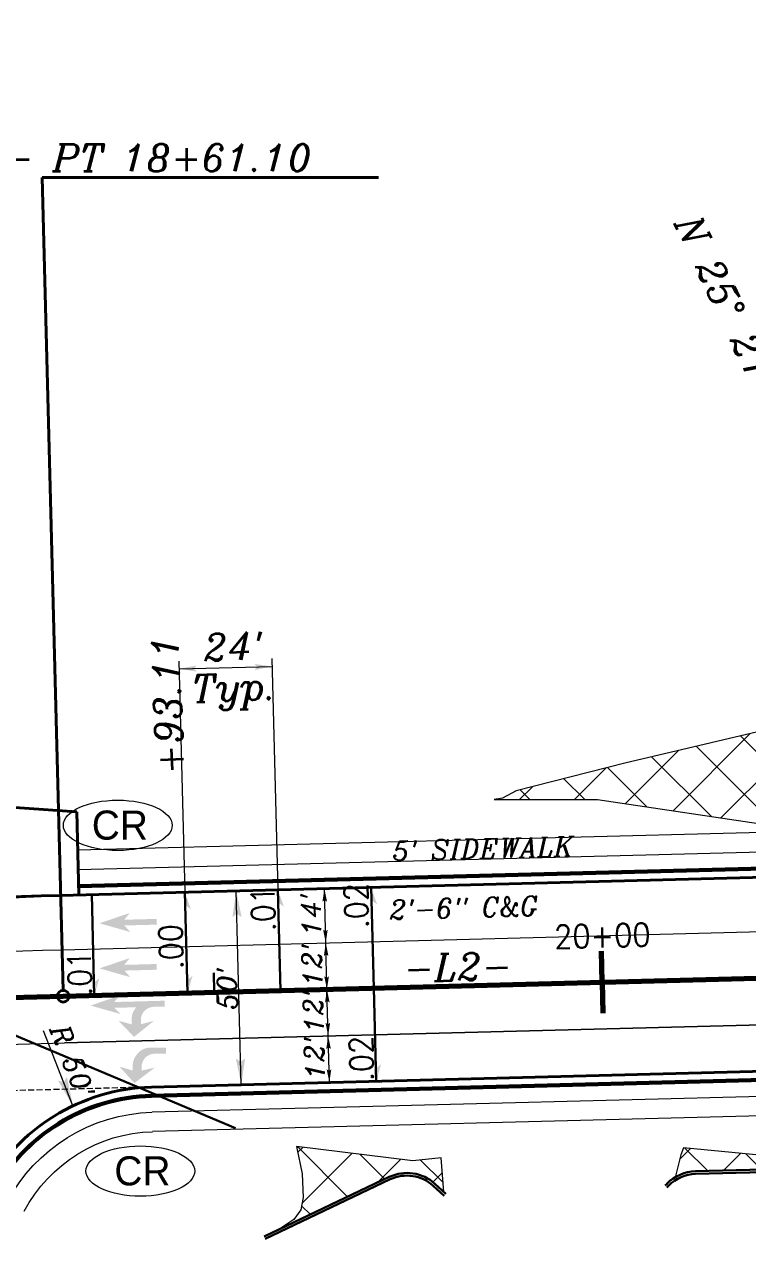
# Model space of a CAD drawing. Extents: x 2081963 to 2085386, y 738291 to 742228.
# Drawn here: x 2082883.4 to 2083069.8, y 741198.8 to 741511.8 of the extents above; entities that cross this region are included whole.
import ezdxf
from ezdxf.enums import TextEntityAlignment as Align

# ---------------------------------------------------------------- set-up
doc = ezdxf.new("R2010")
doc.units = 0
doc.header["$MEASUREMENT"] = 0
doc.linetypes.add('DGN Style 3', pattern=[2.155532, 1.539666, -0.615866])
for name, color, linetype, lineweight in [('MARK RIGHT TURN ARROW CELL', 7, 'Continuous', 0), ('MARK STRAIGHT LEFT TURN ARROW CELL', 7, 'Continuous', 0), ('Pattern 5', 6, 'Continuous', 30), ('Prop Conc 2ft 6in Curb and Gutter', 1, 'Continuous', 30), ('Prop Conc Curb 8in x 12in', 1, 'Continuous', 30), ('Prop Dimension', 7, 'Continuous', 13), ('Prop DSN Text', 7, 'Continuous', 30), ('Prop EOT', 3, 'Continuous', 40), ('Prop Horizontal Alignment', 2, 'Continuous', 70), ('Prop Horizontal Alignment Direction Label', 2, 'Continuous', 40), ('Prop Horizontal Alignment Station Label', 2, 'Continuous', 40), ('Prop Horizontal Alignment Tick Label', 2, 'Continuous', 40), ('Prop Horizontal Alignment Tick Large', 2, 'Continuous', 70), ('Prop Horizontal Alignment Tick Small', 2, 'Continuous', 30), ('Prop Lane Arrow CELL', 7, 'Continuous', 0), ('Prop Lane Lines', 9, 'Continuous', 13), ('Prop Rem of Exist Asph Pvmt', 9, 'Continuous', 13), ('Prop Superelevation  Arrow CELL', 9, 'Continuous', 30), ('Prop Superelevation Label', 9, 'Continuous', 30), ('Prop Terminator CELL', 7, 'Continuous', 0), ('Prop WCC CELL', 7, 'Continuous', 0)]:
    doc.layers.add(name, color=color, linetype=linetype, lineweight=lineweight)
doc.layers.add('Prop Conc 4in Sidewalk', color=51, linetype='Continuous', lineweight=13, true_color=0xffff91)
doc.styles.add('Style-ITALICS', font='ITALICS.shx')
doc.styles.add('Style-STANDARD', font='STANDARD.shx')
doc.styles.add('Style-WORKING', font='WORKING.shx')

# ---------------------------------------------------------------- blocks, each defined once
blk = doc.blocks.new('STRARR')
at = {"layer": 'Prop Lane Arrow CELL'}
blk.add_hatch(color=256, dxfattribs=at).paths.add_polyline_path([(-4, -1.25), (-3.25, -0.38), (-7.5, -0.38), (-7.5, 0.37), (-3.25, 0.37), (-4, 1.25), (0, 0)])
blk = doc.blocks.new('RARRO')
at = {"layer": 'MARK RIGHT TURN ARROW CELL', "linetype": 'Continuous', "lineweight": 13, "true_color": 0xdeffff, "extrusion": (0, 0, -1)}
blk.add_hatch(color=7, dxfattribs=at).paths.add_polyline_path([(-5.42, -3.04), (-8, -0.21), (-5.75, -0.87), (-5.75, -0.07), (-5.67, 0.51), (-5.55, 0.94), (-5.42, 1.25), (-5.19, 1.65), (-4.95, 1.94), (-4.73, 2.2), (-4.4, 2.48), (-4.15, 2.65), (-3.82, 2.83), (-3.42, 2.95), (-3.06, 3.02), (-2.58, 3.04), (0, 3.04), (0, 2.04), (-1.92, 2.04), (-2.45, 1.96), (-2.82, 1.82), (-3.2, 1.63), (-3.53, 1.36), (-3.72, 1.13), (-3.93, 0.78), (-4.05, 0.51), (-4.15, 0.17), (-4.17, -0.21), (-4.17, -0.88), (-1.92, -0.38)])
blk.add_hatch(color=7, dxfattribs=at).paths.add_polyline_path([(-5.42, -3.04), (-8, -0.21), (-5.75, -0.87), (-5.75, -0.07), (-5.67, 0.51), (-5.55, 0.94), (-5.42, 1.25), (-5.19, 1.65), (-4.95, 1.94), (-4.73, 2.2), (-4.4, 2.48), (-4.15, 2.65), (-3.82, 2.83), (-3.42, 2.95), (-3.06, 3.02), (-2.58, 3.04), (0, 3.04), (0, 2.04), (-1.92, 2.04), (-2.45, 1.96), (-2.82, 1.82), (-3.2, 1.63), (-3.53, 1.36), (-3.72, 1.13), (-3.93, 0.78), (-4.05, 0.51), (-4.15, 0.17), (-4.17, -0.21), (-4.17, -0.88), (-1.92, -0.38)])
blk = doc.blocks.new('Terminator')
at = {"color": 0, "linetype": 'ByBlock', "lineweight": -2}
blk.add_solid([(-8.999982, 1.549997), (0, 0), (-7.899984, 0), (-9.049982, -1.599997)], dxfattribs=at)
blk = doc.blocks.new('*U7')
at = {"layer": 'Prop Dimension', "color": 7, "linetype": 'Continuous', "lineweight": 13}
blk.add_line((2.39937, -11.114404), (-8.805814, 6.37007), dxfattribs=at)
at = {"layer": 'Prop Dimension', "color": 1, "linetype": 'Continuous', "lineweight": 13, "xscale": 0.828706, "yscale": -0.793651, "rotation": 302.65438}
blk.add_blockref('Terminator', (2.39937, -11.114404), dxfattribs=at)
at = {"layer": 'Prop Dimension', "color": 7, "linetype": 'Continuous', "lineweight": 13, "style": 'Style-ITALICS'}
blk.add_text("R 50'", height=5, rotation=302.65438, dxfattribs=at).set_placement((0.010146, 0.196637), align=Align.MIDDLE_CENTER)
blk = doc.blocks.new('SLARR')
at = {"layer": 'MARK STRAIGHT LEFT TURN ARROW CELL', "linetype": 'Continuous', "lineweight": 13, "true_color": 0xdeffff}
blk.add_hatch(color=7, dxfattribs=at).paths.add_polyline_path([(7.67, -4.12), (8.67, -3.04), (0, -3.04), (0, -2.04), (1.9, -2.05), (2.43, -1.97), (2.89, -1.81), (3.32, -1.55), (3.67, -1.22), (3.87, -0.88), (4.04, -0.54), (4.14, -0.16), (4.16, 0.23), (4.17, 0.88), (1.92, 0.38), (5.42, 3.04), (8, 0.21), (5.75, 0.88), (5.77, 0.05), (5.71, -0.41), (5.63, -0.78), (5.47, -1.23), (5.26, -1.58), (4.9, -2.04), (8.67, -2.04), (7.67, -0.96), (12.75, -2.54)])
blk.add_hatch(color=7, dxfattribs=at).paths.add_polyline_path([(7.67, -4.12), (8.67, -3.04), (0, -3.04), (0, -2.04), (1.9, -2.05), (2.43, -1.97), (2.89, -1.81), (3.32, -1.55), (3.67, -1.22), (3.87, -0.88), (4.04, -0.54), (4.14, -0.16), (4.16, 0.23), (4.17, 0.88), (1.92, 0.38), (5.42, 3.04), (8, 0.21), (5.75, 0.88), (5.77, 0.05), (5.71, -0.41), (5.63, -0.78), (5.47, -1.23), (5.26, -1.58), (4.9, -2.04), (8.67, -2.04), (7.67, -0.96), (12.75, -2.54)])
blk = doc.blocks.new('Terminator_6')
at = {"layer": 'Prop Terminator CELL', "color": 1, "linetype": 'Continuous', "lineweight": 0}
blk.add_solid([(-9, 1.55), (0, 0), (-7.9, 0), (-9.05, -1.6)], dxfattribs=at)
blk = doc.blocks.new('Terminator_7')
at = {"layer": 'Prop Terminator CELL', "color": 1, "linetype": 'Continuous', "lineweight": 0}
blk.add_solid([(-9, 1.55), (0, 0), (-7.9, 0), (-9.05, -1.6)], dxfattribs=at)
blk = doc.blocks.new('*U23')
at = {"layer": 'Prop Dimension'}
blk.add_line((-5.892473, 4.963964), (-1.148989, -6.058711), dxfattribs=at)
at = {"layer": 'Prop Terminator CELL', "color": 1, "linetype": 'Continuous', "lineweight": 0, "xscale": 0.375, "yscale": 0.375, "zscale": 0.375}
for name, p, rotation in [('Terminator_6', (-5.892473, 4.963964), 113.284087), ('Terminator_7', (-1.148989, -6.058711), 293.284087)]:
    blk.add_blockref(name, p, dxfattribs=dict(at, rotation=rotation))
at = {"layer": 'Prop Dimension', "style": 'Style-ITALICS'}
blk.add_text("12'", height=5, rotation=293.284085, dxfattribs=at).set_placement((0.007646, 0.538479), align=Align.MIDDLE_CENTER)
blk = doc.blocks.new('TERM')
at = {"layer": 'Prop Dimension', "color": 1, "extrusion": (0, 0, -1)}
blk.add_solid([(0.013749, 0.002253), (0, 0), (0.011997, -0.000001), (0.013748, -0.0025)], dxfattribs=at)
blk = doc.blocks.new('Terminator_65')
at = {"layer": 'Prop Terminator CELL', "color": 1, "linetype": 'Continuous', "lineweight": 0}
blk.add_solid([(-9, 1.55), (0, 0), (-7.9, 0), (-9.05, -1.6)], dxfattribs=at)
blk = doc.blocks.new('Terminator_66')
at = {"layer": 'Prop Terminator CELL', "color": 1, "linetype": 'Continuous', "lineweight": 0}
blk.add_solid([(-9, 1.55), (0, 0), (-7.9, 0), (-9.05, -1.6)], dxfattribs=at)
blk = doc.blocks.new('*U158')
at = {"layer": 'Prop Dimension'}
blk.add_line((3.860174, -6.997705), (3.497525, 6.997597), dxfattribs=at)
at = {"layer": 'Prop Terminator CELL', "color": 1, "linetype": 'Continuous', "lineweight": 0, "xscale": 0.375, "yscale": 0.375, "zscale": 0.375}
for name, p, rotation in [('Terminator_66', (3.497525, 6.997597), 91.484329), ('Terminator_65', (3.860174, -6.997705), 271.484329)]:
    blk.add_blockref(name, p, dxfattribs=dict(at, rotation=rotation))
at = {"layer": 'Prop Dimension', "style": 'Style-ITALICS'}
blk.add_text("14'", height=5, rotation=91.484327, dxfattribs=at).set_placement((-0.000964, 0.321887), align=Align.MIDDLE_CENTER)
blk = doc.blocks.new('Terminator_69')
at = {"layer": 'Prop Terminator CELL', "color": 1, "linetype": 'Continuous', "lineweight": 0}
blk.add_solid([(-9, 1.55), (0, 0), (-7.9, 0), (-9.05, -1.6)], dxfattribs=at)
blk = doc.blocks.new('Terminator_70')
at = {"layer": 'Prop Terminator CELL', "color": 1, "linetype": 'Continuous', "lineweight": 0}
blk.add_solid([(-9, 1.55), (0, 0), (-7.9, 0), (-9.05, -1.6)], dxfattribs=at)
blk = doc.blocks.new('*U164')
at = {"layer": 'Prop Dimension'}
blk.add_line((3.677909, -24.991613), (2.382732, 24.991609), dxfattribs=at)
at = {"layer": 'Prop Terminator CELL', "color": 1, "linetype": 'Continuous', "lineweight": 0, "xscale": 0.75, "yscale": 0.75, "zscale": 0.75}
for name, p, rotation in [('Terminator_69', (2.382732, 24.991609), 91.484329), ('Terminator_70', (3.677909, -24.991613), 271.484329)]:
    blk.add_blockref(name, p, dxfattribs=dict(at, rotation=rotation))
at = {"layer": 'Prop Dimension', "style": 'Style-ITALICS'}
blk.add_text("50'", height=5, rotation=91.484327, dxfattribs=at).set_placement((-0.00042, -0.224577), align=Align.MIDDLE_CENTER)
blk = doc.blocks.new('*U185')
at = {"layer": 'Prop WCC CELL', "color": 2, "linetype": 'Continuous', "lineweight": 13}
blk.add_ellipse((-0.000052, -0.056373), major_axis=(14.017505, 0), ratio=0.462466638, dxfattribs=at)
at = {"layer": 'Prop WCC CELL', "color": 2, "linetype": 'Continuous', "lineweight": 13, "style": 'Style-WORKING', "width": 0.9985}
blk.add_text('CR', height=7.5, rotation=0.000001, dxfattribs=at).set_placement((0.535382, -0.000123), align=Align.MIDDLE_CENTER)
blk = doc.blocks.new('SUPRT_19')
at = {"layer": 'Prop Superelevation  Arrow CELL'}
blk.add_solid([(0, 0), (-2.140677, -0.691958), (-1.609401, -0.000042)], dxfattribs=at)
blk = doc.blocks.new('SUPLT_19')
at = {"layer": 'Prop Superelevation  Arrow CELL', "extrusion": (0, 0, -1), "xscale": 1.249992, "yscale": 1.249992, "zscale": 1.249992, "rotation": 179.998534}
blk.add_blockref('SUPRT_19', (0, 0), dxfattribs=at)
blk = doc.blocks.new('*U235')
at = {"layer": 'Prop Superelevation  Arrow CELL'}
blk.add_line((4.475368, -12.995612), (3.801876, 12.995663), dxfattribs=at)
at = {"layer": 'Prop Superelevation  Arrow CELL', "extrusion": (0, 0, -1), "xscale": 1.64042, "yscale": 1.64042, "zscale": 1.64042, "rotation": 88.539328}
blk.add_blockref('SUPLT_19', (-3.801876, 12.995663), dxfattribs=at)
at = {"layer": 'Prop Superelevation Label', "style": 'Style-STANDARD'}
blk.add_text('.02', height=6, rotation=91.484329, dxfattribs=at).set_placement((2.976822, 8.335001), align=Align.CENTER)
blk = doc.blocks.new('SUPRT_20')
at = {"layer": 'Prop Superelevation  Arrow CELL'}
blk.add_solid([(0, 0), (-2.140677, -0.691958), (-1.609401, -0.000042)], dxfattribs=at)
blk = doc.blocks.new('SUPLT_20')
at = {"layer": 'Prop Superelevation  Arrow CELL', "extrusion": (0, 0, -1), "xscale": 1.249992, "yscale": 1.249992, "zscale": 1.249992, "rotation": 179.998534}
blk.add_blockref('SUPRT_20', (0, 0), dxfattribs=at)
blk = doc.blocks.new('*U238')
at = {"layer": 'Prop Superelevation  Arrow CELL'}
blk.add_line((3.798532, -11.994958), (3.099301, 11.994853), dxfattribs=at)
at = {"layer": 'Prop Superelevation  Arrow CELL', "xscale": 1.64042, "yscale": 1.64042, "zscale": 1.64042, "rotation": 271.693182}
blk.add_blockref('SUPLT_20', (3.798532, -11.994958), dxfattribs=at)
at = {"layer": 'Prop Superelevation Label', "style": 'Style-STANDARD'}
blk.add_text('.02', height=6, rotation=91.669526, dxfattribs=at).set_placement((2.973759, -6.060765), align=Align.CENTER)
blk = doc.blocks.new('SUPRT_34')
at = {"layer": 'Prop Superelevation  Arrow CELL'}
blk.add_solid([(0, 0), (-2.140677, -0.691958), (-1.609401, -0.000042)], dxfattribs=at)
blk = doc.blocks.new('SUPLT_34')
at = {"layer": 'Prop Superelevation  Arrow CELL', "extrusion": (0, 0, -1), "xscale": 1.249992, "yscale": 1.249992, "zscale": 1.249992, "rotation": 179.998534}
blk.add_blockref('SUPRT_34', (0, 0), dxfattribs=at)
blk = doc.blocks.new('*U280')
at = {"layer": 'Prop Superelevation  Arrow CELL'}
blk.add_line((3.106664, 12.995601), (3.780156, -12.995675), dxfattribs=at)
at = {"layer": 'Prop Superelevation  Arrow CELL', "xscale": 1.64042, "yscale": 1.64042, "zscale": 1.64042, "rotation": 271.484347}
blk.add_blockref('SUPLT_34', (3.780156, -12.995675), dxfattribs=at)
at = {"layer": 'Prop Superelevation Label', "style": 'Style-STANDARD'}
blk.add_text('.01', height=6, rotation=91.460691, dxfattribs=at).set_placement((2.981014, -7.215242), align=Align.CENTER)
blk = doc.blocks.new('SUPRT_35')
at = {"layer": 'Prop Superelevation  Arrow CELL'}
blk.add_solid([(0, 0), (-2.140677, -0.691958), (-1.609401, -0.000042)], dxfattribs=at)
blk = doc.blocks.new('SUPLT_35')
at = {"layer": 'Prop Superelevation  Arrow CELL', "extrusion": (0, 0, -1), "xscale": 1.249992, "yscale": 1.249992, "zscale": 1.249992, "rotation": 179.998534}
blk.add_blockref('SUPRT_35', (0, 0), dxfattribs=at)
blk = doc.blocks.new('*U283')
at = {"layer": 'Prop Superelevation  Arrow CELL'}
blk.add_line((3.801601, 12.995688), (4.475093, -12.995588), dxfattribs=at)
at = {"layer": 'Prop Superelevation  Arrow CELL', "extrusion": (0, 0, -1), "xscale": 1.64042, "yscale": 1.64042, "zscale": 1.64042, "rotation": 88.539328}
blk.add_blockref('SUPLT_35', (-3.801601, 12.995688), dxfattribs=at)
at = {"layer": 'Prop Superelevation Label', "style": 'Style-STANDARD'}
blk.add_text('.01', height=6, rotation=91.484329, dxfattribs=at).set_placement((2.980608, 8.1783), align=Align.CENTER)
blk = doc.blocks.new('SUPRT_54')
at = {"layer": 'Prop Superelevation  Arrow CELL'}
blk.add_solid([(0, 0), (-2.140677, -0.691958), (-1.609401, -0.000042)], dxfattribs=at)
blk = doc.blocks.new('SUPLT_54')
at = {"layer": 'Prop Superelevation  Arrow CELL', "extrusion": (0, 0, -1), "xscale": 1.249992, "yscale": 1.249992, "zscale": 1.249992, "rotation": 179.998534}
blk.add_blockref('SUPRT_54', (0, 0), dxfattribs=at)
blk = doc.blocks.new('SUPRT_55')
at = {"layer": 'Prop Superelevation  Arrow CELL'}
blk.add_solid([(0, 0), (-2.140677, -0.691958), (-1.609401, -0.000042)], dxfattribs=at)
blk = doc.blocks.new('SUPLT_55')
at = {"layer": 'Prop Superelevation  Arrow CELL', "extrusion": (0, 0, -1), "xscale": 1.249992, "yscale": 1.249992, "zscale": 1.249992, "rotation": 179.998534}
blk.add_blockref('SUPRT_55', (0, 0), dxfattribs=at)
blk = doc.blocks.new('*U338')
at = {"layer": 'Prop Superelevation  Arrow CELL'}
blk.add_line((4.239599, -12.995731), (3.566108, 12.995544), dxfattribs=at)
at = {"layer": 'Prop Superelevation  Arrow CELL', "extrusion": (0, 0, -1), "xscale": 1.64042, "yscale": 1.64042, "zscale": 1.64042, "rotation": 88.539328}
blk.add_blockref('SUPLT_54', (-3.566108, 12.995544), dxfattribs=at)
at = {"layer": 'Prop Superelevation  Arrow CELL', "xscale": 1.64042, "yscale": 1.64042, "zscale": 1.64042, "rotation": 271.507985}
blk.add_blockref('SUPLT_55', (4.239599, -12.995731), dxfattribs=at)
at = {"layer": 'Prop Superelevation Label', "style": 'Style-STANDARD'}
blk.add_text('.00', height=6, rotation=91.484329, dxfattribs=at).set_placement((2.982866, -0.997097), align=Align.CENTER)

msp = doc.modelspace()

# ---------------------------------------------------------------- hatches: boundary and pattern name
at = {"layer": 'Prop Rem of Exist Asph Pvmt'}
h = msp.add_hatch(dxfattribs=at)
h.set_pattern_fill('CROSSHATCH', style=0, pattern_type=2)
h.set_pattern_definition([(45, (2083111.345, 741383.98), (-7.07107, 7.07107), []), (315, (2083111.345, 741383.98), (7.07107, 7.07107), [])])
h.paths.add_polyline_path([(2083348.36, 741465.47), (2083306.45, 741436.6), (2083264.41, 741410.86), (2083218.07, 741386.58), (2083176.53, 741367.22), (2083131.69, 741348.73), (2083082.62, 741331.82), (2083038.12, 741321.37), (2083010.13, 741314.18), (2083006.6, 741312.35), (2083004.49, 741311.94), (2083031.1, 741311.96), (2083077.27, 741305.12), (2083085.93, 741306.7), (2083091.88, 741306.93), (2083098.97, 741306.58), (2083141.93, 741320.92), (2083186.01, 741338.8), (2083231.81, 741360.26), (2083273.99, 741382.61), (2083315.7, 741407.84), (2083356.39, 741434.83), (2083366.91, 741442.63, -0.188284), (2083392.29, 741499.01), (2083383.8, 741502.34), (2083381.76, 741505.6), (2083381.81, 741511.83), (2083365.64, 741498.54), (2083365.62, 741493.87), (2083356.43, 741471.6)])
h = msp.add_hatch(dxfattribs=at)
h.set_pattern_fill('CROSSHATCH', style=0, pattern_type=2)
h.set_pattern_definition([(45, (2082982.876, 741207.533), (-7.071, 7.071), []), (315, (2082982.876, 741207.533), (7.071, 7.071), [])])
h.paths.add_polyline_path([(2082977.44, 741214.67, -0.305287), (2082989.23, 741212.9), (2082991.51, 741210.81), (2082991.13, 741216.29), (2082990.86, 741219.59), (2082983.49, 741218.81), (2082953.52, 741222.53), (2082955, 741215.52), (2082955.31, 741209.42), (2082954.66, 741206.18), (2082952.83, 741203.68), (2082949.24, 741201.27)])
h = msp.add_hatch(dxfattribs=at)
h.set_pattern_fill('CROSSHATCH', style=0, pattern_type=2)
h.set_pattern_definition([(45, (2083068.561, 741207.192), (-7.071, 7.071), []), (315, (2083068.561, 741207.192), (7.071, 7.071), [])])
h.paths.add_polyline_path([(2083050.83, 741214.42, -0.13832), (2083056.36, 741216.14), (2083099.09, 741217.24), (2083090.64, 741219.39), (2083089.72, 741220.31), (2083083.52, 741219.23), (2083053.3, 741222.17), (2083052.58, 741220.38), (2083051.18, 741214.9)])

# ---------------------------------------------------------------- linework, layer by layer
at = {"layer": 'Pattern 5'}
msp.add_line((2082802.7, 741284.09), (2082937.84, 741227.26), dxfattribs=at)
at = {"layer": 'Prop Conc 2ft 6in Curb and Gutter'}
for p, q in [((2083094.03, 741294.97), (2082897.42, 741289.88)), ((2083094.04, 741294.47), (2082897.44, 741289.38)), ((2082897.49, 741287.38), (2082897.42, 741289.88)), ((2083128.17, 741241.34), (2082916.21, 741235.85)), ((2083128.18, 741240.84), (2082916.22, 741235.35))]:
    msp.add_line(p, q, dxfattribs=at)
at = {"layer": 'Prop Conc 2ft 6in Curb and Gutter', "extrusion": (0, 0, -1)}
for radius in [48, 47.5]:
    msp.add_arc((-2082917.45, 741187.86), radius, 27.8845, 88.5157, dxfattribs=at)
at = {"layer": 'Prop Conc 4in Sidewalk', "color": 7, "linetype": 'Continuous'}
for p, q in [((2083096.29, 741304.03), (2082897.19, 741298.88)), ((2082897.19, 741298.88), (2082897.32, 741293.88)), ((2083096.42, 741299.04), (2082897.32, 741293.88)), ((2083130.78, 741236.91), (2082916.33, 741231.35)), ((2083130.91, 741231.91), (2082916.46, 741226.35))]:
    msp.add_line(p, q, dxfattribs=at)
at = {"layer": 'Prop Conc 4in Sidewalk', "color": 7, "linetype": 'Continuous', "extrusion": (0, 0, -1)}
for radius in [43.5, 38.5]:
    msp.add_arc((-2082917.45, 741187.86), radius, 27.8845, 88.5157, dxfattribs=at)
at = {"layer": 'Prop Conc Curb 8in x 12in'}
for p, q in [((2083121.28, 741217.82), (2083056.36, 741216.14)), ((2083121.29, 741217.15), (2083056.38, 741215.47)), ((2082945.21, 741199.36), (2082977.44, 741214.67)), ((2082945.5, 741198.75), (2082977.73, 741214.07)), ((2082992.02, 741210.34), (2082989.23, 741212.9)), ((2083048.53, 741212.45), (2083049.02, 741212.94)), ((2083049.01, 741211.98), (2083049.49, 741212.48)), ((2082991.57, 741209.84), (2082988.78, 741212.41))]:
    msp.add_line(p, q, dxfattribs=at)
for radius in [10.67, 10]:
    msp.add_arc((2082982.02, 741205.03), radius, 47.5042, 115.4113, dxfattribs=at)
at = {"layer": 'Prop Conc Curb 8in x 12in', "extrusion": (0, 0, -1)}
for radius in [10.67, 10]:
    msp.add_arc((-2083056.63, 741205.47), radius, 44.442, 88.5157, dxfattribs=at)
at = {"layer": 'Prop Dimension'}
for p, q in [((2082923.24, 741347.67), (2082924.79, 741288.09)), ((2082947.23, 741348.29), (2082948.78, 741288.71)), ((2082923.29, 741345.67), (2082947.28, 741346.29))]:
    msp.add_line(p, q, dxfattribs=at)
at = {"layer": 'Prop EOT'}
for p, q in [((2082880.99, 741309.88), (2082896.93, 741308.82)), ((2082897.49, 741287.38), (2082896.93, 741308.82)), ((2083580.69, 741305.08), (2082892.79, 741287.26)), ((2083194.29, 741245.05), (2082916.16, 741237.85))]:
    msp.add_line(p, q, dxfattribs=at)
at = {"layer": 'Prop EOT', "extrusion": (0, 0, -1)}
for centre, radius, start, end in [((-2083021.69, 736312.93), 4976, 86.65096, 88.51567), ((-2082917.45, 741187.86), 50, 27.8845, 88.5157)]:
    msp.add_arc(centre, radius, start, end, dxfattribs=at)
at = {"layer": 'Prop Horizontal Alignment'}
msp.add_line((2082893.46, 741261.27), (2084043.39, 741291.06), dxfattribs=at)
at = {"layer": 'Prop Horizontal Alignment', "extrusion": (0, 0, -1)}
msp.add_arc((-2083021.69, 736312.93), 4950, 83.48815, 88.51567, dxfattribs=at)
at = {"layer": 'Prop Horizontal Alignment Station Label', "color": 2, "linetype": 'Continuous', "lineweight": 40}
for q in [(2082974.69, 741472.34), (2082893.42, 741262.77)]:
    msp.add_line((2082887.99, 741472.34), q, dxfattribs=at)
msp.add_circle((2082893.46, 741261.27), 1.5, dxfattribs=at)
at = {"layer": 'Prop Horizontal Alignment Tick Large', "color": 2, "linetype": 'Continuous', "lineweight": 70}
for q in [(2083032.11, 741272.86), (2083032.52, 741256.87)]:
    msp.add_line((2083032.32, 741264.86), q, dxfattribs=at)
at = {"layer": 'Prop Horizontal Alignment Tick Small', "color": 2, "linetype": 'Continuous', "lineweight": 30}
msp.add_line((2082932.35, 741262.27), (2082932.22, 741267.27), dxfattribs=at)
at = {"layer": 'Prop Lane Lines'}
for p, q in [((2083580.69, 741305.08), (2082897.49, 741287.38)), ((2082893.15, 741273.26), (2083931.7, 741300.17)), ((2082893.46, 741261.27), (2083887.26, 741287.02)), ((2082893.77, 741249.27), (2083887.58, 741275.02)), ((2083193.98, 741257.05), (2082893.77, 741249.27)), ((2083194.29, 741245.05), (2082916.16, 741237.85))]:
    msp.add_line(p, q, dxfattribs=at)
at = {"layer": 'Prop Lane Lines', "linetype": 'DGN Style 3'}
msp.add_line((2082916.16, 741237.85), (2082876.7, 741236.82), dxfattribs=at)
at = {"layer": 'Prop Lane Lines', "extrusion": (0, 0, -1)}
for centre, radius, start, end in [((-2083021.69, 736312.93), 4976, 86.65096, 88.51567), ((-2083021.69, 736312.93), 4962, 86.65096, 88.51567), ((-2083021.69, 736312.93), 4950, 86.65096, 88.51567), ((-2083021.69, 736312.93), 4938, 87.39938, 88.51567), ((-2082917.45, 741187.86), 50, 27.8845, 88.5157)]:
    msp.add_arc(centre, radius, start, end, dxfattribs=at)
at = {"layer": 'Prop Lane Lines'}
msp.add_open_spline([(2082897.49, 741287.38), (2082897.26, 741287.37), (2082897.03, 741287.36), (2082896.81, 741287.35), (2082896.58, 741287.34), (2082896.35, 741287.33), (2082896.13, 741287.32), (2082895.9, 741287.31), (2082895.67, 741287.3), (2082895.45, 741287.29), (2082895.22, 741287.28), (2082894.99, 741287.26), (2082894.77, 741287.25), (2082894.54, 741287.24), (2082894.31, 741287.23), (2082894.09, 741287.22), (2082893.86, 741287.21), (2082893.63, 741287.2), (2082893.4, 741287.19), (2082893.18, 741287.18), (2082892.95, 741287.17), (2082892.72, 741287.16), (2082892.5, 741287.15), (2082892.27, 741287.14), (2082892.04, 741287.13), (2082891.81, 741287.12), (2082891.58, 741287.11), (2082891.36, 741287.1), (2082891.13, 741287.09), (2082890.9, 741287.08), (2082890.67, 741287.07), (2082890.44, 741287.06), (2082890.22, 741287.05), (2082889.99, 741287.04), (2082889.76, 741287.02), (2082889.53, 741287.01), (2082889.3, 741287), (2082889.08, 741286.99), (2082888.85, 741286.98), (2082888.62, 741286.97), (2082888.39, 741286.96), (2082888.16, 741286.95), (2082887.94, 741286.94), (2082887.71, 741286.93), (2082887.48, 741286.92), (2082887.25, 741286.91), (2082887.02, 741286.9), (2082886.8, 741286.89), (2082886.57, 741286.88), (2082886.34, 741286.87), (2082886.11, 741286.85), (2082885.88, 741286.84), (2082885.66, 741286.83), (2082885.43, 741286.82), (2082885.2, 741286.81), (2082884.97, 741286.8), (2082884.74, 741286.79), (2082884.52, 741286.78), (2082884.29, 741286.77), (2082884.06, 741286.76), (2082883.83, 741286.75), (2082883.6, 741286.74), (2082883.38, 741286.73), (2082883.15, 741286.71), (2082882.92, 741286.7), (2082882.69, 741286.69), (2082882.46, 741286.68), (2082882.24, 741286.67), (2082882.01, 741286.66), (2082881.78, 741286.65), (2082881.55, 741286.64), (2082881.32, 741286.63), (2082881.1, 741286.62), (2082880.87, 741286.61), (2082880.64, 741286.59), (2082880.41, 741286.58), (2082880.18, 741286.57), (2082879.96, 741286.56), (2082879.73, 741286.55), (2082879.5, 741286.54), (2082879.27, 741286.53), (2082879.04, 741286.52), (2082878.82, 741286.51), (2082878.59, 741286.5), (2082878.36, 741286.48), (2082878.13, 741286.47), (2082877.9, 741286.46), (2082877.68, 741286.45), (2082877.45, 741286.44), (2082877.22, 741286.43), (2082876.99, 741286.42), (2082876.76, 741286.41), (2082876.54, 741286.4), (2082876.31, 741286.38), (2082876.08, 741286.37), (2082875.85, 741286.36), (2082875.62, 741286.35), (2082875.4, 741286.34), (2082875.17, 741286.33), (2082874.94, 741286.32), (2082874.71, 741286.31), (2082874.48, 741286.29), (2082874.26, 741286.28), (2082874.03, 741286.27), (2082873.8, 741286.26), (2082873.57, 741286.25), (2082873.34, 741286.24), (2082873.12, 741286.23), (2082872.89, 741286.22), (2082872.66, 741286.2), (2082872.43, 741286.19), (2082872.2, 741286.18), (2082871.98, 741286.17), (2082871.75, 741286.16), (2082871.52, 741286.15), (2082871.29, 741286.14), (2082871.06, 741286.12), (2082870.84, 741286.11), (2082870.61, 741286.1), (2082870.38, 741286.09), (2082870.15, 741286.08), (2082869.93, 741286.07), (2082869.7, 741286.06), (2082869.47, 741286.04), (2082869.24, 741286.03), (2082869.01, 741286.02), (2082868.79, 741286.01), (2082868.56, 741286), (2082868.33, 741285.99), (2082868.1, 741285.97), (2082867.87, 741285.96), (2082867.65, 741285.95), (2082867.42, 741285.94), (2082867.19, 741285.93), (2082866.96, 741285.92), (2082866.73, 741285.91), (2082866.51, 741285.89), (2082866.28, 741285.88), (2082866.05, 741285.87), (2082865.82, 741285.86), (2082865.59, 741285.85), (2082865.37, 741285.84), (2082865.14, 741285.82), (2082864.91, 741285.81), (2082864.68, 741285.8), (2082864.45, 741285.79), (2082864.23, 741285.78), (2082864, 741285.77), (2082863.77, 741285.75), (2082863.54, 741285.74), (2082863.31, 741285.73), (2082863.09, 741285.72), (2082862.86, 741285.71), (2082862.63, 741285.69), (2082862.4, 741285.68), (2082862.18, 741285.67), (2082861.95, 741285.66), (2082861.72, 741285.65), (2082861.49, 741285.64), (2082861.26, 741285.62), (2082861.04, 741285.61), (2082860.81, 741285.6), (2082860.58, 741285.59), (2082860.35, 741285.58), (2082860.12, 741285.56), (2082859.9, 741285.55), (2082859.67, 741285.54), (2082859.44, 741285.53), (2082859.21, 741285.52), (2082858.98, 741285.5), (2082858.76, 741285.49), (2082858.53, 741285.48), (2082858.3, 741285.47), (2082858.07, 741285.46), (2082857.84, 741285.44), (2082857.62, 741285.43), (2082857.39, 741285.42), (2082857.16, 741285.41), (2082856.93, 741285.4), (2082856.71, 741285.38), (2082856.48, 741285.37), (2082856.25, 741285.36), (2082856.02, 741285.35), (2082855.79, 741285.34), (2082855.57, 741285.32), (2082855.34, 741285.31), (2082855.11, 741285.3), (2082854.88, 741285.29), (2082854.65, 741285.28), (2082854.43, 741285.26), (2082854.2, 741285.25), (2082853.97, 741285.24), (2082853.74, 741285.23), (2082853.51, 741285.21), (2082853.29, 741285.2), (2082853.06, 741285.19), (2082852.83, 741285.18), (2082852.6, 741285.17), (2082852.38, 741285.15), (2082852.15, 741285.14), (2082851.92, 741285.13), (2082851.69, 741285.12), (2082851.46, 741285.1), (2082851.24, 741285.09), (2082851.01, 741285.08), (2082850.78, 741285.07), (2082850.55, 741285.05), (2082850.32, 741285.04), (2082850.1, 741285.03), (2082849.87, 741285.02), (2082849.64, 741285.01), (2082849.41, 741284.99), (2082849.18, 741284.98), (2082848.96, 741284.97), (2082848.73, 741284.96), (2082848.5, 741284.94), (2082848.27, 741284.93), (2082848.05, 741284.92), (2082847.82, 741284.91), (2082847.59, 741284.89), (2082847.36, 741284.88), (2082847.13, 741284.87), (2082846.91, 741284.86), (2082846.68, 741284.84), (2082846.45, 741284.83), (2082846.22, 741284.82), (2082845.99, 741284.81), (2082845.77, 741284.79), (2082845.54, 741284.78), (2082845.31, 741284.77), (2082845.08, 741284.76), (2082844.86, 741284.74), (2082844.63, 741284.73), (2082844.4, 741284.72), (2082844.17, 741284.7), (2082843.94, 741284.69), (2082843.72, 741284.68), (2082843.49, 741284.67), (2082843.26, 741284.65), (2082843.03, 741284.64), (2082842.8, 741284.63), (2082842.58, 741284.62), (2082842.35, 741284.6), (2082842.12, 741284.59), (2082841.89, 741284.58), (2082841.67, 741284.57), (2082841.44, 741284.55), (2082841.21, 741284.54), (2082840.98, 741284.53), (2082840.75, 741284.51), (2082840.53, 741284.5), (2082840.3, 741284.49), (2082840.07, 741284.48), (2082839.84, 741284.46), (2082839.61, 741284.45), (2082839.39, 741284.44), (2082839.16, 741284.42), (2082838.93, 741284.41), (2082838.7, 741284.4), (2082838.48, 741284.39), (2082838.25, 741284.37), (2082838.02, 741284.36), (2082837.79, 741284.35), (2082837.56, 741284.33), (2082837.34, 741284.32), (2082837.11, 741284.31), (2082836.88, 741284.3), (2082836.65, 741284.28), (2082836.42, 741284.27), (2082836.2, 741284.26), (2082835.97, 741284.24), (2082835.74, 741284.23), (2082835.51, 741284.22), (2082835.29, 741284.2), (2082835.06, 741284.19), (2082834.83, 741284.18), (2082834.6, 741284.16), (2082834.37, 741284.15), (2082834.15, 741284.14), (2082833.92, 741284.13), (2082833.69, 741284.11), (2082833.46, 741284.1), (2082833.23, 741284.09), (2082833.01, 741284.07), (2082832.78, 741284.06), (2082832.55, 741284.05), (2082832.32, 741284.03), (2082832.1, 741284.02), (2082831.87, 741284.01), (2082831.64, 741283.99), (2082831.41, 741283.98), (2082831.18, 741283.97), (2082830.96, 741283.95), (2082830.73, 741283.94), (2082830.5, 741283.93), (2082830.27, 741283.91), (2082830.05, 741283.9), (2082829.82, 741283.89), (2082829.59, 741283.87), (2082829.36, 741283.86), (2082829.13, 741283.85), (2082828.91, 741283.83), (2082828.68, 741283.82), (2082828.45, 741283.81), (2082828.22, 741283.79), (2082828, 741283.78), (2082827.77, 741283.77), (2082827.54, 741283.75), (2082827.31, 741283.74), (2082827.08, 741283.73), (2082826.86, 741283.71), (2082826.63, 741283.7), (2082826.4, 741283.69), (2082826.17, 741283.67), (2082825.94, 741283.66), (2082825.72, 741283.65), (2082825.49, 741283.63), (2082825.26, 741283.62), (2082825.03, 741283.61), (2082824.81, 741283.59), (2082824.58, 741283.58), (2082824.35, 741283.57), (2082824.12, 741283.55), (2082823.89, 741283.54), (2082823.67, 741283.52), (2082823.44, 741283.51), (2082823.21, 741283.5), (2082822.98, 741283.48), (2082822.76, 741283.47), (2082822.53, 741283.46), (2082822.3, 741283.44), (2082822.07, 741283.43), (2082821.84, 741283.42), (2082821.62, 741283.4), (2082821.39, 741283.39), (2082821.16, 741283.37), (2082820.93, 741283.36), (2082820.71, 741283.35), (2082820.48, 741283.33), (2082820.25, 741283.32), (2082820.02, 741283.31), (2082819.79, 741283.29), (2082819.57, 741283.28), (2082819.34, 741283.26), (2082819.11, 741283.25), (2082818.88, 741283.24), (2082818.66, 741283.22), (2082818.43, 741283.21), (2082818.2, 741283.2), (2082817.97, 741283.18), (2082817.74, 741283.17), (2082817.52, 741283.15), (2082817.29, 741283.14), (2082817.06, 741283.13), (2082816.83, 741283.11), (2082816.61, 741283.1), (2082816.38, 741283.08), (2082816.15, 741283.07), (2082815.92, 741283.06), (2082815.69, 741283.04), (2082815.47, 741283.03), (2082815.24, 741283.02), (2082815.01, 741283), (2082814.78, 741282.99), (2082814.56, 741282.97), (2082814.33, 741282.96), (2082814.1, 741282.95), (2082813.87, 741282.93), (2082813.64, 741282.92), (2082813.42, 741282.9), (2082813.19, 741282.89), (2082812.96, 741282.87), (2082812.73, 741282.86), (2082812.51, 741282.85), (2082812.28, 741282.83), (2082812.05, 741282.82), (2082811.82, 741282.8), (2082811.6, 741282.79), (2082811.37, 741282.78), (2082811.14, 741282.76), (2082810.91, 741282.75), (2082810.68, 741282.73), (2082810.46, 741282.72), (2082810.23, 741282.71), (2082810, 741282.69), (2082809.77, 741282.68), (2082809.55, 741282.66), (2082809.32, 741282.65), (2082809.09, 741282.63), (2082808.86, 741282.62), (2082808.63, 741282.61), (2082808.41, 741282.59), (2082808.18, 741282.58), (2082807.95, 741282.56), (2082807.72, 741282.55), (2082807.5, 741282.53), (2082807.27, 741282.52), (2082807.04, 741282.51), (2082806.81, 741282.49), (2082806.58, 741282.48), (2082806.36, 741282.46), (2082806.13, 741282.45), (2082805.9, 741282.43), (2082805.67, 741282.42), (2082805.45, 741282.4), (2082805.22, 741282.39), (2082804.99, 741282.38), (2082804.76, 741282.36), (2082804.54, 741282.35), (2082804.31, 741282.33), (2082804.08, 741282.32), (2082803.85, 741282.3), (2082803.62, 741282.29), (2082803.4, 741282.27), (2082803.17, 741282.26), (2082802.94, 741282.25), (2082802.71, 741282.23), (2082802.49, 741282.22), (2082802.26, 741282.2), (2082802.03, 741282.19), (2082801.8, 741282.17), (2082801.58, 741282.16), (2082801.35, 741282.14), (2082801.12, 741282.13), (2082800.89, 741282.11), (2082800.66, 741282.1), (2082800.44, 741282.09), (2082800.21, 741282.07), (2082799.98, 741282.06), (2082799.75, 741282.04), (2082799.53, 741282.03), (2082799.3, 741282.01), (2082799.07, 741282), (2082798.84, 741281.98), (2082798.61, 741281.97), (2082798.39, 741281.95), (2082798.16, 741281.94), (2082797.93, 741281.92), (2082797.7, 741281.91), (2082797.25, 741281.88), (2082796.79, 741281.85), (2082796.34, 741281.82)], degree=3, knots=[0, 0, 0, 0, 0.006725, 0.006725, 0.006725, 0.013451, 0.013451, 0.013451, 0.020176, 0.020176, 0.020176, 0.026902, 0.026902, 0.026902, 0.033627, 0.033627, 0.033627, 0.040352, 0.040352, 0.040352, 0.047081, 0.047081, 0.047081, 0.053842, 0.053842, 0.053842, 0.060603, 0.060603, 0.060603, 0.067363, 0.067363, 0.067363, 0.074124, 0.074124, 0.074124, 0.080884, 0.080884, 0.080884, 0.087645, 0.087645, 0.087645, 0.094405, 0.094405, 0.094405, 0.101166, 0.101166, 0.101166, 0.107926, 0.107926, 0.107926, 0.114686, 0.114686, 0.114686, 0.121447, 0.121447, 0.121447, 0.128207, 0.128207, 0.128207, 0.134968, 0.134968, 0.134968, 0.141728, 0.141728, 0.141728, 0.148488, 0.148488, 0.148488, 0.155249, 0.155249, 0.155249, 0.162009, 0.162009, 0.162009, 0.168769, 0.168769, 0.168769, 0.175529, 0.175529, 0.175529, 0.18229, 0.18229, 0.18229, 0.18905, 0.18905, 0.18905, 0.19581, 0.19581, 0.19581, 0.20257, 0.20257, 0.20257, 0.20933, 0.20933, 0.20933, 0.21609, 0.21609, 0.21609, 0.222851, 0.222851, 0.222851, 0.229611, 0.229611, 0.229611, 0.236371, 0.236371, 0.236371, 0.243131, 0.243131, 0.243131, 0.249891, 0.249891, 0.249891, 0.256651, 0.256651, 0.256651, 0.263411, 0.263411, 0.263411, 0.270171, 0.270171, 0.270171, 0.276931, 0.276931, 0.276931, 0.283691, 0.283691, 0.283691, 0.290451, 0.290451, 0.290451, 0.297211, 0.297211, 0.297211, 0.303971, 0.303971, 0.303971, 0.310731, 0.310731, 0.310731, 0.31749, 0.31749, 0.31749, 0.32425, 0.32425, 0.32425, 0.33101, 0.33101, 0.33101, 0.33777, 0.33777, 0.33777, 0.34453, 0.34453, 0.34453, 0.35129, 0.35129, 0.35129, 0.358049, 0.358049, 0.358049, 0.364809, 0.364809, 0.364809, 0.371569, 0.371569, 0.371569, 0.378328, 0.378328, 0.378328, 0.385088, 0.385088, 0.385088, 0.391848, 0.391848, 0.391848, 0.398607, 0.398607, 0.398607, 0.405367, 0.405367, 0.405367, 0.412127, 0.412127, 0.412127, 0.418886, 0.418886, 0.418886, 0.425646, 0.425646, 0.425646, 0.432405, 0.432405, 0.432405, 0.439165, 0.439165, 0.439165, 0.445924, 0.445924, 0.445924, 0.452684, 0.452684, 0.452684, 0.459443, 0.459443, 0.459443, 0.466203, 0.466203, 0.466203, 0.472962, 0.472962, 0.472962, 0.479722, 0.479722, 0.479722, 0.486481, 0.486481, 0.486481, 0.493241, 0.493241, 0.493241, 0.5, 0.5, 0.5, 0.506757, 0.506757, 0.506757, 0.513515, 0.513515, 0.513515, 0.520272, 0.520272, 0.520272, 0.52703, 0.52703, 0.52703, 0.533787, 0.533787, 0.533787, 0.540544, 0.540544, 0.540544, 0.547302, 0.547302, 0.547302, 0.554059, 0.554059, 0.554059, 0.560816, 0.560816, 0.560816, 0.567573, 0.567573, 0.567573, 0.574331, 0.574331, 0.574331, 0.581088, 0.581088, 0.581088, 0.587845, 0.587845, 0.587845, 0.594602, 0.594602, 0.594602, 0.601359, 0.601359, 0.601359, 0.608117, 0.608117, 0.608117, 0.614874, 0.614874, 0.614874, 0.621631, 0.621631, 0.621631, 0.628388, 0.628388, 0.628388, 0.635145, 0.635145, 0.635145, 0.641902, 0.641902, 0.641902, 0.648659, 0.648659, 0.648659, 0.655416, 0.655416, 0.655416, 0.662173, 0.662173, 0.662173, 0.66893, 0.66893, 0.66893, 0.675687, 0.675687, 0.675687, 0.682444, 0.682444, 0.682444, 0.689201, 0.689201, 0.689201, 0.695958, 0.695958, 0.695958, 0.702715, 0.702715, 0.702715, 0.709472, 0.709472, 0.709472, 0.716229, 0.716229, 0.716229, 0.722985, 0.722985, 0.722985, 0.729742, 0.729742, 0.729742, 0.736499, 0.736499, 0.736499, 0.743256, 0.743256, 0.743256, 0.750013, 0.750013, 0.750013, 0.756769, 0.756769, 0.756769, 0.763526, 0.763526, 0.763526, 0.770283, 0.770283, 0.770283, 0.777039, 0.777039, 0.777039, 0.783796, 0.783796, 0.783796, 0.790553, 0.790553, 0.790553, 0.797309, 0.797309, 0.797309, 0.804066, 0.804066, 0.804066, 0.810823, 0.810823, 0.810823, 0.817579, 0.817579, 0.817579, 0.824336, 0.824336, 0.824336, 0.831092, 0.831092, 0.831092, 0.837849, 0.837849, 0.837849, 0.844605, 0.844605, 0.844605, 0.851362, 0.851362, 0.851362, 0.858118, 0.858118, 0.858118, 0.864875, 0.864875, 0.864875, 0.871631, 0.871631, 0.871631, 0.878388, 0.878388, 0.878388, 0.885144, 0.885144, 0.885144, 0.8919, 0.8919, 0.8919, 0.898657, 0.898657, 0.898657, 0.905413, 0.905413, 0.905413, 0.912169, 0.912169, 0.912169, 0.918926, 0.918926, 0.918926, 0.925682, 0.925682, 0.925682, 0.932438, 0.932438, 0.932438, 0.939195, 0.939195, 0.939195, 0.945951, 0.945951, 0.945951, 0.952707, 0.952707, 0.952707, 0.959463, 0.959463, 0.959463, 0.966219, 0.966219, 0.966219, 0.972976, 0.972976, 0.972976, 0.979732, 0.979732, 0.979732, 0.986488, 0.986488, 0.986488, 1, 1, 1, 1], dxfattribs=at)
at = {"layer": 'Prop Rem of Exist Asph Pvmt', "color": 7, "flags": 128}
msp.add_lwpolyline([(2083082.62, 741331.82), (2083038.12, 741321.37), (2083010.13, 741314.18), (2083006.6, 741312.35), (2083004.49, 741311.94), (2083031.1, 741311.96), (2083077.27, 741305.12)], dxfattribs=at)
for points in [[(2082977.44, 741214.67, -0.305287), (2082989.23, 741212.9), (2082991.51, 741210.81), (2082991.13, 741216.29), (2082990.86, 741219.59), (2082983.49, 741218.81), (2082953.52, 741222.53), (2082955, 741215.52), (2082955.31, 741209.42), (2082954.66, 741206.18), (2082952.83, 741203.68), (2082949.24, 741201.27), (2082977.44, 741214.67)], [(2083050.83, 741214.42, -0.13832), (2083056.36, 741216.14), (2083099.09, 741217.24), (2083090.64, 741219.39), (2083089.72, 741220.31), (2083083.52, 741219.23), (2083053.3, 741222.17), (2083052.58, 741220.38), (2083051.18, 741214.9), (2083050.83, 741214.42)]]:
    msp.add_lwpolyline(points, format="xyb", close=True, dxfattribs=at)

# ---------------------------------------------------------------- block references
at = {"layer": 'MARK RIGHT TURN ARROW CELL', "color": 7, "linetype": 'Continuous', "lineweight": 13, "true_color": 0xdeffff, "extrusion": (0, 0, -1), "xscale": 1.5, "yscale": 1.5, "zscale": 1.5, "rotation": 360}
msp.add_blockref('RARRO', (-2082919.93, 741243.43), dxfattribs=at)
at = {"layer": 'MARK STRAIGHT LEFT TURN ARROW CELL', "color": 7, "linetype": 'Continuous', "lineweight": 13, "true_color": 0xdeffff, "xscale": 1.5, "yscale": 1.5, "zscale": 1.5, "rotation": 181.484329}
msp.add_blockref('SLARR', (2082919.7, 741255.55), dxfattribs=at)
at = {"layer": 'Prop Dimension', "color": 1, "extrusion": (0, 0, -1), "xscale": 328.083328, "yscale": 328.083328, "zscale": 328.083328, "rotation": 358.505199}
msp.add_blockref('TERM', (-2082923.29, 741345.67), dxfattribs=at)
at = {"layer": 'Prop Dimension', "color": 1, "xscale": 328.083328, "yscale": 328.083328, "zscale": 328.083328, "rotation": 1.481394}
msp.add_blockref('TERM', (2082947.28, 741346.29), dxfattribs=at)
at = {"layer": 'Prop Dimension', "color": 7, "linetype": 'Continuous', "lineweight": 13, "rotation": 348.742345}
msp.add_blockref('*U7', (2082895.78, 741244.38), dxfattribs=at)
at = {"layer": 'Prop Lane Arrow CELL', "xscale": 1.968499, "yscale": 1.968499, "zscale": 1.968499, "rotation": 181.480231}
for p in [(2082902.8, 741280.07), (2082902.8, 741268.44)]:
    msp.add_blockref('STRARR', p, dxfattribs=at)
at = {"layer": 'Prop Superelevation  Arrow CELL'}
for name, p in [('*U283', (2082944.98, 741275.71)), ('*U235', (2082968.97, 741276.33)), ('*U280', (2082897.68, 741274.47))]:
    msp.add_blockref(name, p, dxfattribs=at)
at = {"layer": 'Prop Superelevation  Arrow CELL', "rotation": 359.814803}
msp.add_blockref('*U238', (2082970.31, 741251.35), dxfattribs=at)
at = {"layer": 'Prop Superelevation Label'}
msp.add_blockref('*U338', (2082921.22, 741275.09), dxfattribs=at)
at = {"layer": 'Prop Terminator CELL', "color": 1, "linetype": 'Continuous', "lineweight": 0}
for name, p in [('*U164', (2082935.65, 741263.44)), ('*U158', (2082957.24, 741282.02))]:
    msp.add_blockref(name, p, dxfattribs=at)
at = {"layer": 'Prop Terminator CELL', "color": 1, "linetype": 'Continuous', "lineweight": 0, "rotation": 158.200242}
for p in [(2082957.78, 741269.82), (2082958.09, 741257.83), (2082958.4, 741245.83)]:
    msp.add_blockref('*U23', p, dxfattribs=at)
at = {"layer": 'Prop WCC CELL', "color": 2, "linetype": 'Continuous', "lineweight": 13}
for p in [(2082907.51, 741305.38), (2082913.32, 741216.25)]:
    msp.add_blockref('*U185', p, dxfattribs=at)

# ---------------------------------------------------------------- texts
at = {"layer": 'Prop DSN Text', "lineweight": 30, "style": 'Style-ITALICS'}
for s, p in [("5' SIDEWALK", (2083001.58, 741296.83)), ('2\'-6" C&G', (2082996.7, 741281.57))]:
    msp.add_text(s, height=5, rotation=1.4843, dxfattribs=at).set_placement(p, align=Align.CENTER)
at = {"layer": 'Prop DSN Text', "char_height": 7, "attachment_point": 5, "line_spacing_factor": 0.9, "style": 'Style-ITALICS'}
for s, insert, rotation in [("24'\\PTyp.\\P", (2082937.44, 741345.03), 2.2267), ('+93.11', (2082920.32, 741336.57), 92.6238)]:
    msp.add_mtext(s, dxfattribs=dict(at, insert=insert, rotation=rotation))
at = {"layer": 'Prop Horizontal Alignment Direction Label', "linetype": 'Continuous', "style": 'Style-ITALICS'}
for s, rotation, p in [('N 25%%d 21\' 07.8" W', 295.3522, (2083070.9, 741418.26)), ('-L2-', 1.4843, (2082995.25, 741265.35))]:
    msp.add_text(s, height=7, rotation=rotation, dxfattribs=at).set_placement(p, align=Align.CENTER)
at = {"layer": 'Prop Horizontal Alignment Station Label', "color": 2, "linetype": 'Continuous', "lineweight": 40, "style": 'Style-ITALICS'}
msp.add_text('-L2- PT 18+61.10', height=7, dxfattribs=at).set_placement((2082957.59, 741473.93), align=Align.RIGHT)
at = {"layer": 'Prop Horizontal Alignment Tick Label', "color": 2, "linetype": 'Continuous', "lineweight": 40, "style": 'Style-STANDARD'}
msp.add_text('20+00', height=6, rotation=1.4843, dxfattribs=at).set_placement((2083032.44, 741273.87), align=Align.CENTER)

doc.saveas('drawing.dxf')
